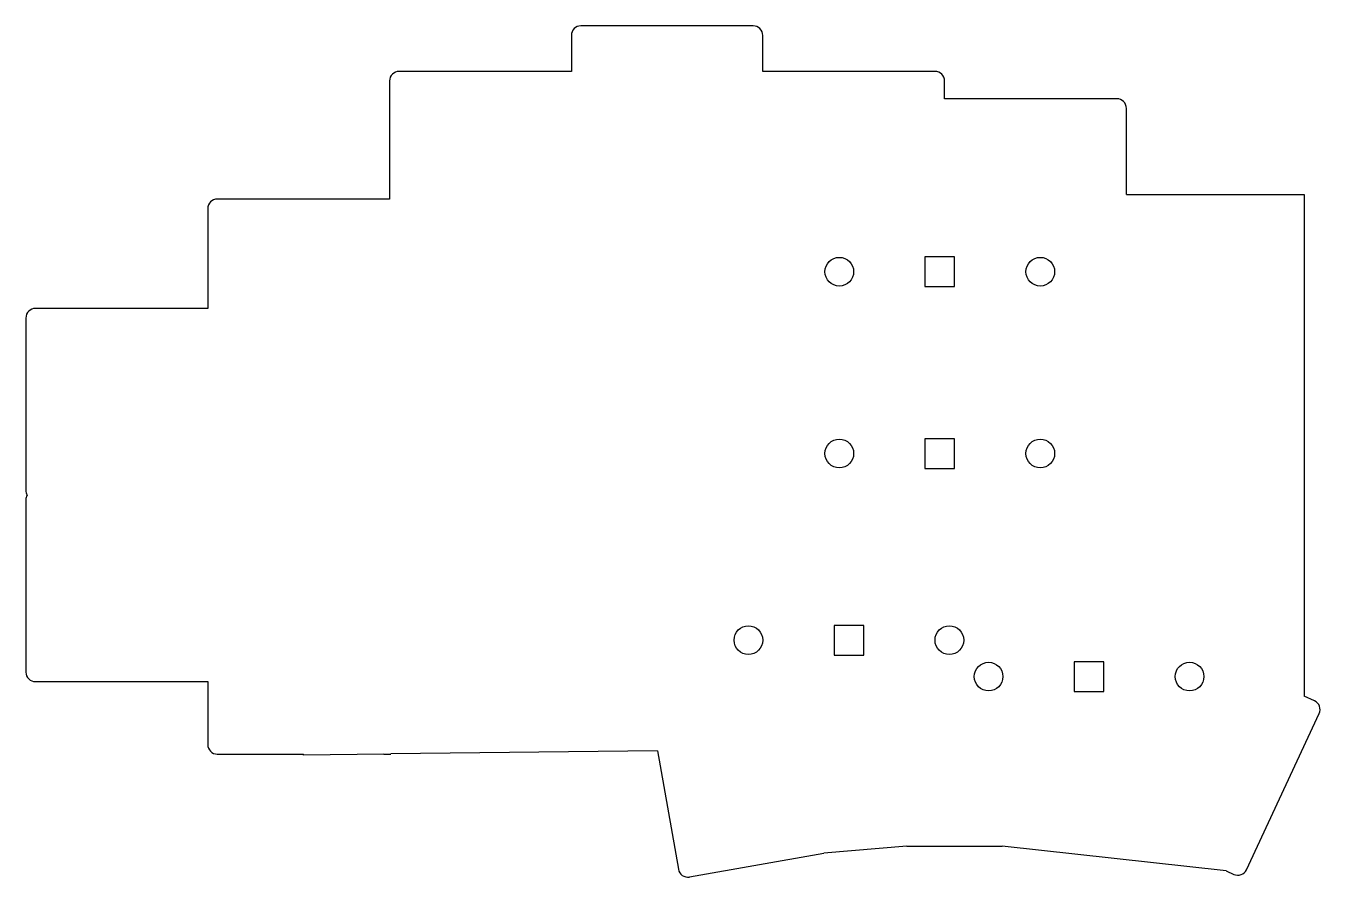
# Model space of a CAD drawing. Header units: millimetres. Extents: x 140 to 275, y -181 to -92.
import ezdxf

# ---------------------------------------------------------------- set-up
doc = ezdxf.new("R2010")
doc.units = ezdxf.units.MM

msp = doc.modelspace()

# ---------------------------------------------------------------- linework, layer by layer
for p, q in [((216, -92.47), (198, -92.47)), ((197, -93.47), (197, -97.23)), ((217, -97.23), (217, -93.47)), ((197, -97.23), (179, -97.23)), ((235, -97.23), (217, -97.23)), ((178, -98.23), (178, -110.57)), ((236, -100.09), (236, -98.23)), ((254, -100.09), (236, -100.09)), ((255, -110.09), (255, -101.09)), ((178, -110.57), (160, -110.57)), ((255, -110.09), (273.57, -110.09)), ((273.57, -110.09), (273.57, -162.5)), ((159, -111.57), (159, -122)), ((237.05, -116.61), (233.95, -116.61)), ((233.95, -116.61), (233.95, -119.71)), ((237.05, -119.71), (237.05, -116.61)), ((233.95, -119.71), (237.05, -119.71)), ((140, -123), (140, -141)), ((159, -122), (141, -122)), ((237.05, -135.61), (233.95, -135.61)), ((233.95, -135.61), (233.95, -138.71)), ((237.05, -138.71), (237.05, -135.61)), ((233.95, -138.71), (237.05, -138.71)), ((140, -142), (140, -160)), ((227.55, -155.12), (224.45, -155.12)), ((224.45, -155.12), (224.45, -158.22)), ((227.55, -158.22), (227.55, -155.12)), ((224.45, -158.22), (227.55, -158.22)), ((252.65, -158.93), (249.55, -158.93)), ((249.55, -158.93), (249.55, -162.03)), ((252.65, -162.03), (252.65, -158.93)), ((141, -161), (159, -161)), ((159, -161), (159, -167.57)), ((249.55, -162.03), (252.65, -162.03)), ((274.66, -163.01), (273.57, -162.5)), ((267.54, -180.65), (275.15, -164.34)), ((160, -168.57), (169, -168.57)), ((177.39, -168.57), (169, -168.67)), ((169, -168.67), (169, -168.57)), ((177.39, -168.57), (178, -168.57)), ((206.01, -168.24), (178.13, -168.56)), ((206.01, -168.24), (208.19, -180.6)), ((232.07, -178.2), (223.39, -178.94)), ((232.07, -178.2), (242.02, -178.2)), ((265.42, -180.77), (242.02, -178.2)), ((209.35, -181.41), (223.39, -178.94)), ((265.42, -180.77), (266.21, -181.14))]:
    msp.add_line(p, q)
for centre in [(225, -118.16), (246, -118.16), (225, -137.16), (246, -137.16), (215.5, -156.66), (236.5, -156.66), (240.6, -160.47), (261.6, -160.47)]:
    msp.add_circle(centre, 1.5)
for centre, start, end in [((198, -93.47), 90, 180), ((216, -93.47), 0, 90), ((179, -98.23), 90, 180), ((235, -98.23), 0, 90), ((254, -101.09), 0, 90), ((160, -111.57), 90, 180), ((141, -123), 90, 180), ((141, -141), 180, 210), ((141, -142), 150, 180), ((141, -160), 180, 270), ((274.24, -163.92), 335, 65), ((160, -167.57), 180, 270), ((178, -167.57), 270, 277.5113), ((209.17, -180.43), 190, 280), ((266.64, -180.23), 245, 335)]:
    msp.add_arc(centre, 1, start, end)

doc.saveas('drawing.dxf')
